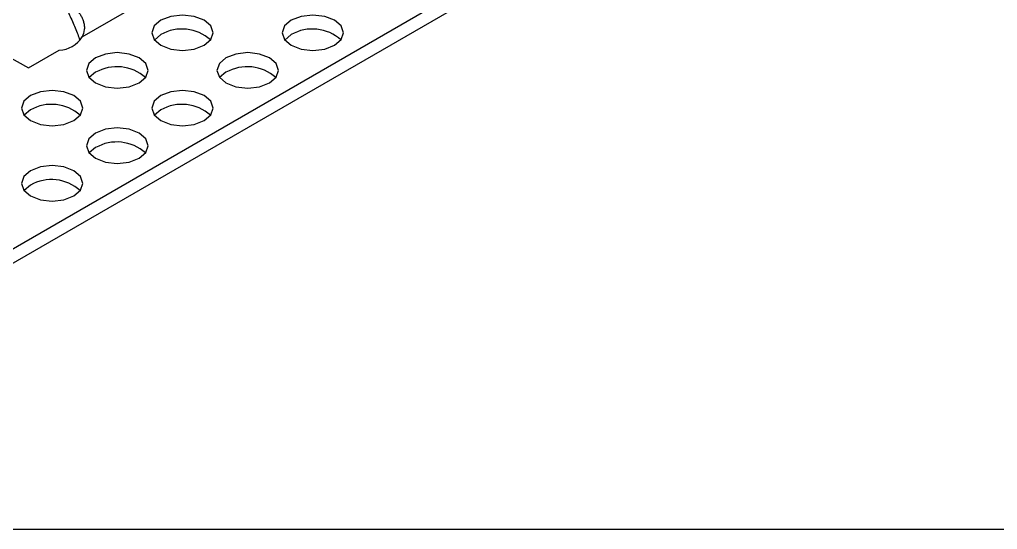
# Model space of a CAD drawing. Extents: x 0 to 8.3, y -7.63 to 0.
# Drawn here: x 4.811 to 6.799, y -7.609 to -6.572 of the extents above; entities that cross this region are included whole.
import ezdxf

# ---------------------------------------------------------------- set-up
doc = ezdxf.new("R2010")
doc.units = 0
doc.header["$LTSCALE"] = 0.5
doc.header["$MEASUREMENT"] = 0
doc.layers.add('Brackets', color=181, linetype='CONTINUOUS')
doc.layers.add('Text-Unprinted', color=131, linetype='CONTINUOUS', plot=False)

msp = doc.modelspace()

# ---------------------------------------------------------------- linework, layer by layer
at = {"layer": 'Brackets', "transparency": 16777216}
for p, q in [((4.7887, -7.0724), (7.3696, -5.5829)), ((4.7887, -7.0431), (6.2548, -6.1969)), ((4.9379, -6.6076), (5.024, -6.5579)), ((4.687, -6.5916), (4.8287, -6.6706)), ((5.098, -6.6031), (5.0851, -6.614)), ((5.3632, -6.6031), (5.3503, -6.614)), ((4.8287, -6.6706), (4.8914, -6.6344)), ((4.9654, -6.6796), (4.9525, -6.6905)), ((5.2306, -6.6796), (5.2177, -6.6905)), ((4.8329, -6.7562), (4.8199, -6.767)), ((5.098, -6.7562), (5.0851, -6.767)), ((4.9654, -6.8327), (4.9525, -6.8435)), ((4.8329, -6.9092), (4.8199, -6.92))]:
    msp.add_line(p, q, dxfattribs=at)
at = {"layer": 'Brackets', "transparency": 16777216, "flags": 128}
for points in [[(5.098, -6.5738), (5.0845, -6.5855), (5.0797, -6.5993), (5.0845, -6.6131), (5.098, -6.6248), (5.1183, -6.6326), (5.1422, -6.6354), (5.1661, -6.6326), (5.1864, -6.6248), (5.2, -6.6131), (5.2047, -6.5993), (5.2, -6.5855), (5.1864, -6.5738), (5.1661, -6.566), (5.1422, -6.5632), (5.1183, -6.566), (5.098, -6.5738)], [(5.3632, -6.5738), (5.3496, -6.5855), (5.3449, -6.5993), (5.3496, -6.6131), (5.3632, -6.6248), (5.3835, -6.6326), (5.4074, -6.6354), (5.4313, -6.6326), (5.4516, -6.6248), (5.4651, -6.6131), (5.4699, -6.5993), (5.4651, -6.5855), (5.4516, -6.5738), (5.4313, -6.566), (5.4074, -6.5632), (5.3835, -6.566), (5.3632, -6.5738)], [(4.9654, -6.6503), (4.9519, -6.662), (4.9471, -6.6758), (4.9519, -6.6896), (4.9654, -6.7013), (4.9857, -6.7091), (5.0096, -6.7119), (5.0336, -6.7091), (5.0538, -6.7013), (5.0674, -6.6896), (5.0721, -6.6758), (5.0674, -6.662), (5.0538, -6.6503), (5.0336, -6.6425), (5.0096, -6.6397), (4.9857, -6.6425), (4.9654, -6.6503)], [(5.2306, -6.6503), (5.2171, -6.662), (5.2123, -6.6758), (5.2171, -6.6896), (5.2306, -6.7013), (5.2509, -6.7091), (5.2748, -6.7119), (5.2987, -6.7091), (5.319, -6.7013), (5.3325, -6.6896), (5.3373, -6.6758), (5.3325, -6.662), (5.319, -6.6503), (5.2987, -6.6425), (5.2748, -6.6397), (5.2509, -6.6425), (5.2306, -6.6503)], [(4.8329, -6.7268), (4.8193, -6.7385), (4.8146, -6.7523), (4.8193, -6.7661), (4.8329, -6.7778), (4.8531, -6.7857), (4.8771, -6.7884), (4.901, -6.7857), (4.9212, -6.7778), (4.9348, -6.7661), (4.9396, -6.7523), (4.9348, -6.7385), (4.9212, -6.7268), (4.901, -6.719), (4.8771, -6.7163), (4.8531, -6.719), (4.8329, -6.7268)], [(5.098, -6.7268), (5.0845, -6.7385), (5.0797, -6.7523), (5.0845, -6.7661), (5.098, -6.7778), (5.1183, -6.7857), (5.1422, -6.7884), (5.1661, -6.7857), (5.1864, -6.7778), (5.2, -6.7661), (5.2047, -6.7523), (5.2, -6.7385), (5.1864, -6.7268), (5.1661, -6.719), (5.1422, -6.7163), (5.1183, -6.719), (5.098, -6.7268)], [(4.9654, -6.8034), (4.9519, -6.8151), (4.9471, -6.8289), (4.9519, -6.8427), (4.9654, -6.8544), (4.9857, -6.8622), (5.0096, -6.8649), (5.0336, -6.8622), (5.0538, -6.8544), (5.0674, -6.8427), (5.0721, -6.8289), (5.0674, -6.8151), (5.0538, -6.8034), (5.0336, -6.7955), (5.0096, -6.7928), (4.9857, -6.7955), (4.9654, -6.8034)], [(4.8329, -6.8799), (4.8193, -6.8916), (4.8146, -6.9054), (4.8193, -6.9192), (4.8329, -6.9309), (4.8531, -6.9387), (4.8771, -6.9415), (4.901, -6.9387), (4.9212, -6.9309), (4.9348, -6.9192), (4.9396, -6.9054), (4.9348, -6.8916), (4.9212, -6.8799), (4.901, -6.8721), (4.8771, -6.8693), (4.8531, -6.8721), (4.8329, -6.8799)]]:
    msp.add_lwpolyline(points, dxfattribs=at)
at = {"layer": 'Brackets', "transparency": 16777216}
for centre, radius, start, end in [((5.1412, -6.6786), 0.087, 48.0382, 119.7374), ((5.4063, -6.6786), 0.087, 48.0382, 119.7374), ((4.8896, -6.5776), 0.0569, 271.8128, 328.1695), ((5.0086, -6.7552), 0.087, 48.0382, 119.7374), ((5.2737, -6.7552), 0.087, 48.0382, 119.7374), ((4.876, -6.8317), 0.087, 48.0382, 119.7374), ((5.1412, -6.8317), 0.087, 48.0382, 119.7374), ((5.0086, -6.9082), 0.087, 48.0382, 119.7374), ((4.876, -6.9847), 0.087, 48.0382, 119.7374)]:
    msp.add_arc(centre, radius, start, end, dxfattribs=at)
for points, knots in [([(4.905, -6.5469), (4.9056, -6.5482), (4.9078, -6.5529), (4.9123, -6.563), (4.9182, -6.5761), (4.924, -6.5895), (4.9293, -6.6026), (4.9319, -6.6104), (4.9332, -6.6143)], [0, 0, 0, 0, 0.079125, 0.271754, 0.45624, 0.637098, 0.819118, 1, 1, 1, 1]), ([(4.9273, -6.5549), (4.9288, -6.5562), (4.9315, -6.5586), (4.9356, -6.5642), (4.939, -6.5708), (4.9414, -6.5781), (4.9426, -6.5856), (4.9426, -6.5966), (4.9398, -6.603), (4.9379, -6.6076)], [0, 0, 0, 0, 0.12992, 0.242037, 0.343623, 0.444264, 0.553789, 0.679972, 1, 1, 1, 1])]:
    msp.add_open_spline(points, degree=3, knots=knots, dxfattribs=at)
at = {"layer": 'Text-Unprinted', "ltscale": 0.5, "transparency": 16777216}
msp.add_lwpolyline([(0, 0), (8.299, 0), (8.299, -7.6088), (0, -7.6088)], close=True, dxfattribs=at)

doc.saveas('drawing.dxf')
